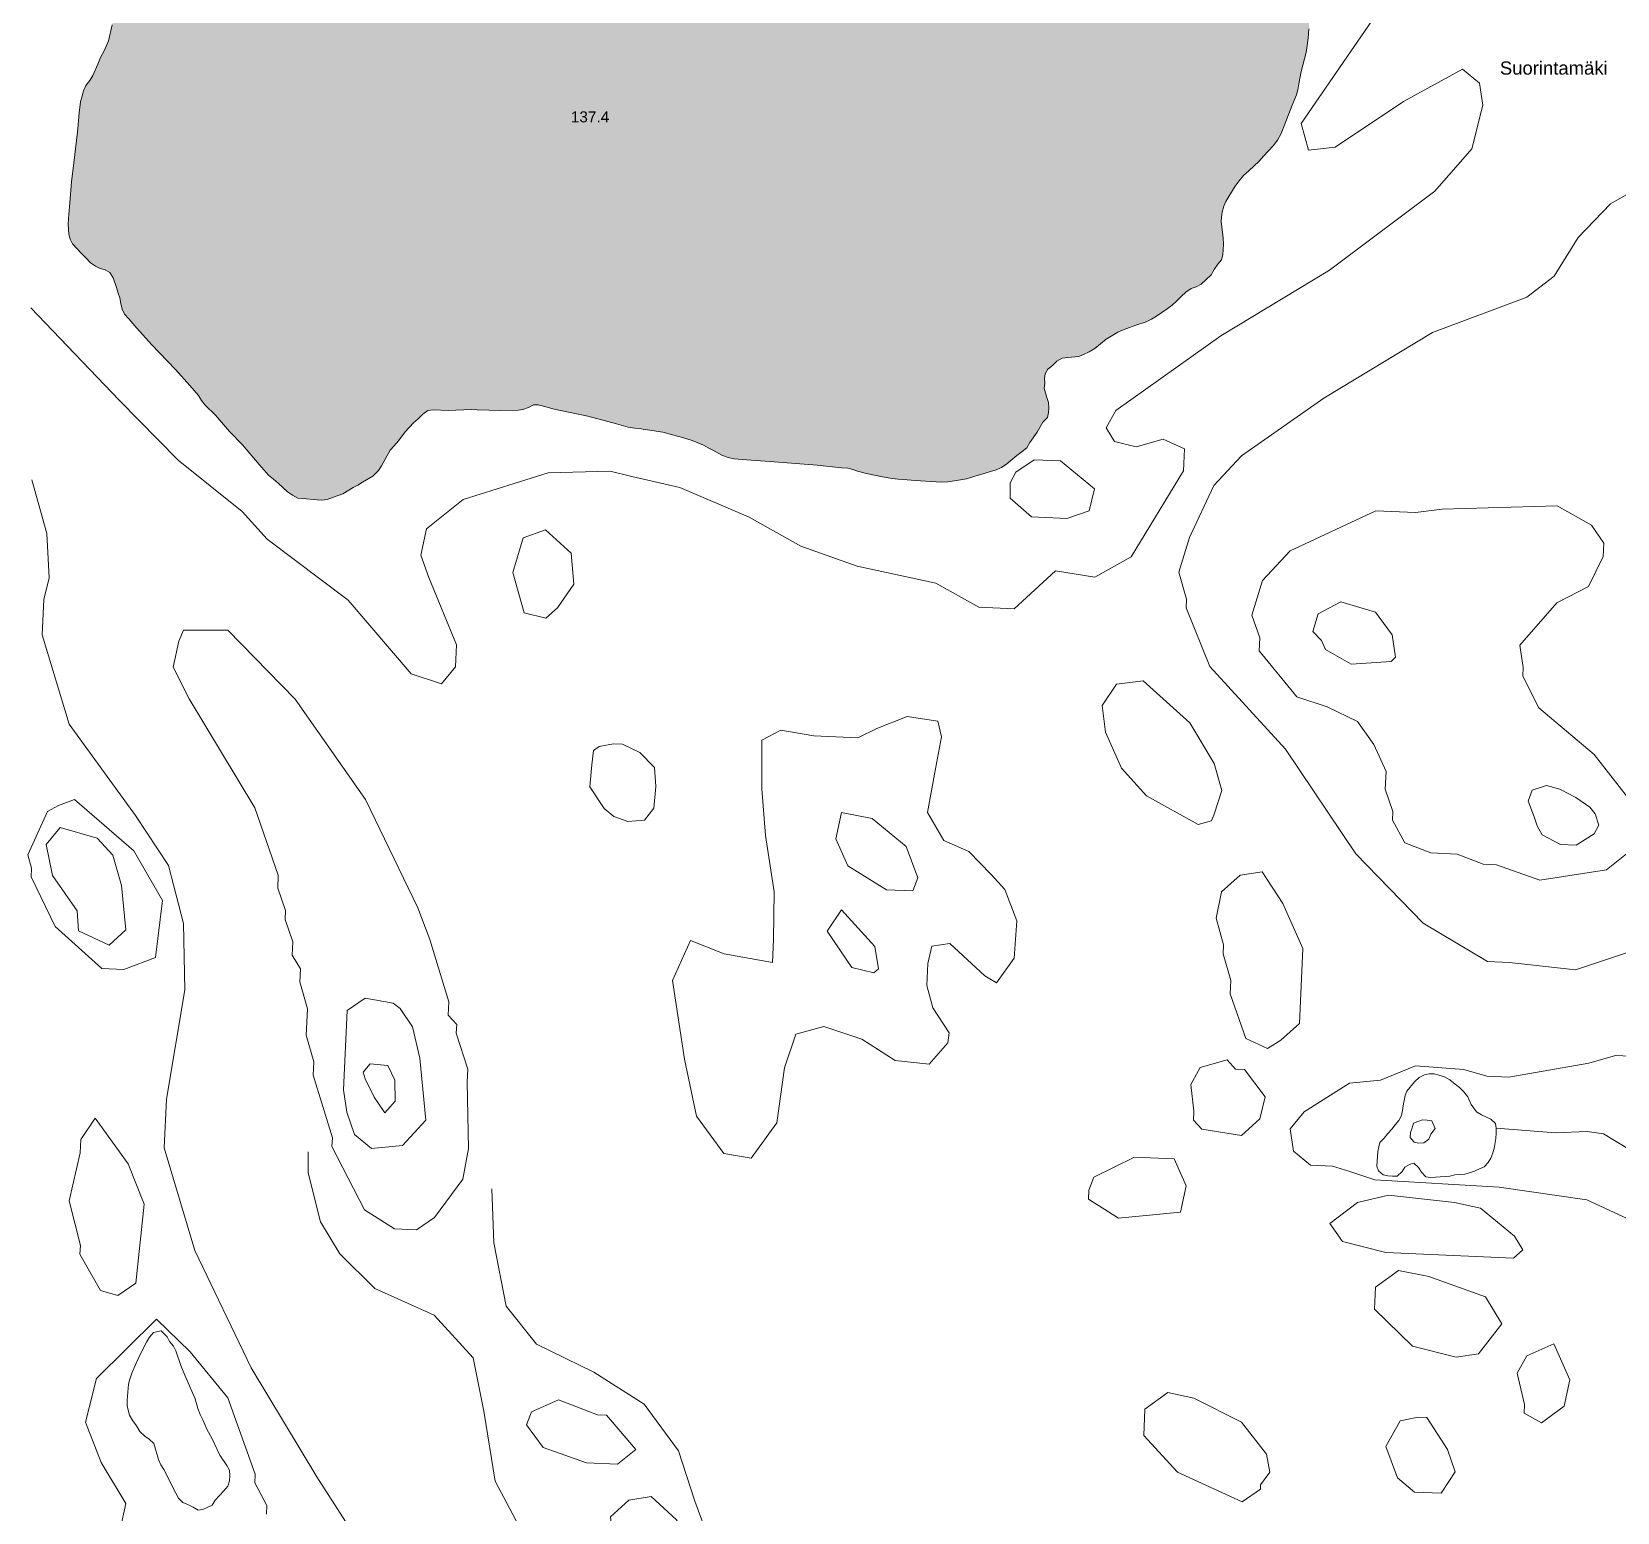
# Model space of a CAD drawing. Header units: millimetres. Extents: x 396621004 to 402046651, y 6785344214 to 6789799943.
# Drawn here: x 400088441 to 400448240, y 6786336521 to 6786672460 of the extents above; entities that cross this region are included whole.
import ezdxf

# ---------------------------------------------------------------- set-up
doc = ezdxf.new("R2010")
doc.units = ezdxf.units.MM
doc.header["$MEASUREMENT"] = 0
doc.layers.add('02 Korkeuskayrat_Kynä_nro__2', color=8, linetype='Continuous', lineweight=15)
doc.layers.add('02 Nimistö_Kynä_nro__41', color=7, linetype='Continuous', lineweight=35)
for name, color, linetype, lineweight, true_color in [('02 Korkeuskayrat_Kynä_nro__62', 7, 'Continuous', 20, 0xaaaaaa), ('02 Maaston rajat_Kynä_nro__82', 7, 'Continuous', 20, 0xaaaaaa), ('02 Vesialueet_Kynä_nro__105', 7, 'Continuous', 15, 0xcae6ff), ('02 Vesistöt_Kynä_nro__105', 7, 'Continuous', 15, 0xcae6ff)]:
    doc.layers.add(name, color=color, linetype=linetype, lineweight=lineweight, true_color=true_color)
doc.styles.add('LUOTU_TYYLI_5', font='')
doc.styles.get('LUOTU_TYYLI_5').set_extended_font_data('Arial')

msp = doc.modelspace()

# ---------------------------------------------------------------- hatches: boundary and pattern name
at = {"layer": '02 Vesistöt_Kynä_nro__105', "linetype": 'Continuous', "lineweight": 0, "true_color": 0x32393f}
msp.add_hatch(color=250, dxfattribs=at).paths.add_polyline_path([(400492324.01, 6786805697.88), (400494615.21, 6786807708.34), (400495701.85, 6786808908.61), (400496308.34, 6786810208.91), (400496771.63, 6786812509.44), (400496855.87, 6786813569.68), (400496956.95, 6786814769.96), (400497133.85, 6786816100.26), (400497437.09, 6786817290.53), (400498085.71, 6786818300.76), (400498456.34, 6786819401.01), (400498540.58, 6786820461.26), (400498633.23, 6786821591.52), (400498666.93, 6786822871.81), (400498035.16, 6786823912.05), (400496232.53, 6786826182.57), (400495246.98, 6786827192.8), (400494244.57, 6786828042.99), (400492231.35, 6786830413.53), (400491405.84, 6786831613.81), (400490858.32, 6786832724.06), (400489965.42, 6786834924.57), (400489005.14, 6786837055.05), (400487556.29, 6786840295.8), (400486739.21, 6786841566.09), (400485551.49, 6786842796.37), (400483546.69, 6786845226.92), (400482729.61, 6786846507.22), (400480842.74, 6786848707.72), (400479789.79, 6786849717.95), (400478711.58, 6786850448.12), (400475535.91, 6786852468.58), (400474424.01, 6786852768.65), (400473362.64, 6786852858.67), (400471020.9, 6786852898.68), (400469951.11, 6786852848.67), (400468788.66, 6786852438.57), (400467643.06, 6786852388.56), (400466590.12, 6786852478.58), (400465528.76, 6786852558.6), (400464433.7, 6786853068.72), (400463751.39, 6786854258.99), (400463347.06, 6786855499.27), (400462959.58, 6786856809.57), (400462572.1, 6786859110.1), (400462454.17, 6786860260.36), (400462462.59, 6786861320.61), (400462563.67, 6786862590.9), (400462378.35, 6786863811.17), (400462479.44, 6786865011.45), (400462875.34, 6786870022.6), (400463069.08, 6786872493.16), (400463018.54, 6786873563.41), (400462824.8, 6786874713.67), (400462572.1, 6786876934.18), (400461653.93, 6786881405.2), (400461342.26, 6786883775.74), (400461375.95, 6786885056.04), (400461468.61, 6786886186.29), (400461569.7, 6786888376.8), (400461653.93, 6786889507.05), (400461544.43, 6786890717.33), (400461283.3, 6786891947.61), (400460617.84, 6786894268.14), (400459952.38, 6786896668.69), (400459472.24, 6786897698.93), (400458705.7, 6786898829.19), (400457703.29, 6786899619.37), (400456684.05, 6786900189.5), (400454502.35, 6786901289.75), (400449835.72, 6786903300.21), (400448530.07, 6786903830.33), (400446331.53, 6786904780.55), (400445236.47, 6786905220.65), (400443964.51, 6786905400.69), (400441572.23, 6786905660.75), (400436518.11, 6786906340.9), (400432432.7, 6786906811.01), (400427799.76, 6786907461.16), (400425634.91, 6786907851.25), (400424371.38, 6786908091.31), (400423251.05, 6786908251.34), (400421414.72, 6786908521.4), (400421001.97, 6786908571.42), (400419873.21, 6786908661.44), (400417329.31, 6786908791.47), (400416192.13, 6786908741.45), (400414979.14, 6786908701.44), (400412460.51, 6786908331.36), (400408450.91, 6786907871.25), (400406210.25, 6786907411.15), (400403910.62, 6786906951.04), (400402394.39, 6786906650.98), (400401012.93, 6786906260.89), (400398182.62, 6786905490.71), (400392741.02, 6786904010.37), (400389607.47, 6786903050.15), (400388209.16, 6786902380), (400386937.21, 6786901629.83), (400385606.29, 6786900889.66), (400384132.17, 6786900289.52), (400382683.32, 6786899909.43), (400380038.33, 6786899629.37), (400378875.89, 6786899299.29), (400378008.26, 6786898299.07), (400376930.05, 6786897178.81), (400375885.53, 6786896548.66), (400374647.27, 6786896218.59), (400373619.6, 6786895738.48), (400372415.04, 6786894908.29), (400371210.47, 6786894008.08), (400369871.13, 6786893267.91), (400368700.26, 6786892857.82), (400367327.22, 6786892477.73), (400364471.65, 6786892277.69), (400361944.59, 6786891767.57), (400360849.53, 6786891357.48), (400359805.01, 6786890807.35), (400357218.99, 6786889517.06), (400353504.21, 6786887466.59), (400352383.88, 6786886706.41), (400350000.02, 6786885336.1), (400348980.77, 6786885066.04), (400347961.53, 6786884715.96), (400345628.21, 6786883975.79), (400341669.15, 6786883235.62), (400336648.72, 6786881715.27), (400334264.86, 6786881195.15), (400333043.45, 6786881005.11), (400331754.65, 6786880895.08), (400329033.85, 6786880615.02), (400327517.61, 6786880314.95), (400326001.38, 6786879934.86), (400324535.68, 6786879414.74), (400321890.7, 6786878274.48), (400315977.38, 6786875413.83), (400313703.02, 6786874453.61), (400312397.37, 6786874133.54), (400310956.95, 6786873823.47), (400308404.62, 6786872963.27), (400307242.17, 6786872623.19), (400306020.76, 6786872443.15), (400304664.57, 6786872403.14), (400302255.44, 6786872453.15), (400297167.63, 6786872723.21), (400293553.93, 6786872863.25), (400291220.62, 6786872913.26), (400290159.25, 6786872993.28), (400288971.53, 6786873303.35), (400286478.17, 6786873993.5), (400282712.85, 6786874933.72), (400280354.26, 6786875553.86), (400279149.7, 6786875643.88), (400277945.13, 6786875673.89), (400275460.19, 6786875653.88), (400273101.6, 6786875413.83), (400271956, 6786875293.8), (400270793.55, 6786875033.74), (400268131.72, 6786874533.63), (400264450.63, 6786873833.47), (400262412.14, 6786873213.33), (400261249.69, 6786872883.25), (400260078.82, 6786872413.14), (400257366.44, 6786871342.9), (400253584.28, 6786869302.43), (400251166.72, 6786868432.23), (400250071.66, 6786868022.14), (400249001.88, 6786867041.91), (400247991.05, 6786865991.67), (400247123.43, 6786864851.41), (400246618.02, 6786863831.18), (400245362.91, 6786861510.65), (400244048.84, 6786859200.12), (400243745.59, 6786858159.88), (400243501.31, 6786856829.58), (400243046.44, 6786855519.28), (400241429.12, 6786850398.11), (400240578.34, 6786847767.5), (400239592.79, 6786845216.92), (400238986.3, 6786843846.61), (400238261.87, 6786842766.36), (400236669.83, 6786840625.87), (400235060.93, 6786838195.31), (400234125.92, 6786837205.09), (400232769.73, 6786836244.87), (400231640.98, 6786835414.68), (400230705.97, 6786834354.44), (400230023.66, 6786832914.11), (400229113.92, 6786830433.54), (400228456.88, 6786829273.27), (400227505.02, 6786828002.98), (400226561.59, 6786826872.72), (400225887.71, 6786825582.43), (400225441.26, 6786824472.18), (400224135.61, 6786822241.66), (400222097.12, 6786818990.92), (400220648.27, 6786816840.43), (400219848.03, 6786815690.17), (400219123.61, 6786814679.93), (400217885.35, 6786812439.42), (400214937.11, 6786807568.31), (400214221.11, 6786806558.08), (400213126.06, 6786804367.58), (400212688.03, 6786803337.34), (400212233.16, 6786802097.06), (400210556.88, 6786799746.52), (400209950.38, 6786798446.22), (400209571.32, 6786797265.95), (400209335.47, 6786796015.66), (400208804.78, 6786794775.38), (400207945.58, 6786793775.15), (400206260.88, 6786791354.6), (400205612.26, 6786790274.35), (400205081.58, 6786789034.07), (400204694.1, 6786787643.75), (400204138.15, 6786785213.19), (400203818.05, 6786783812.87), (400203447.42, 6786782782.64), (400202722.99, 6786781632.37), (400201855.37, 6786780632.15), (400201130.95, 6786779481.88), (400200069.58, 6786778641.69), (400198932.4, 6786777811.5), (400196582.24, 6786775941.07), (400195588.26, 6786774950.85), (400194501.63, 6786773830.59), (400193709.81, 6786772830.36), (400191924.03, 6786770849.91), (400190626.8, 6786769739.65), (400189759.18, 6786768679.41), (400189169.53, 6786767519.15), (400188234.52, 6786766448.9), (400187181.58, 6786765758.74), (400184696.64, 6786763968.33), (400183567.88, 6786763138.14), (400182447.55, 6786762437.98), (400181268.26, 6786761897.86), (400180249.01, 6786761547.78), (400178058.89, 6786760807.61), (400175978.28, 6786759617.34), (400173914.52, 6786758717.13), (400172617.29, 6786758467.07), (400171463.27, 6786758277.03), (400169087.83, 6786757826.93), (400167807.46, 6786757786.92), (400166678.7, 6786757876.94), (400165541.53, 6786757896.94), (400164311.69, 6786757566.87), (400163284.02, 6786757226.79), (400162239.5, 6786756596.65), (400160108.35, 6786755636.43), (400158962.75, 6786754656.2), (400156663.12, 6786753345.9), (400155500.68, 6786753015.83), (400154338.23, 6786752685.75), (400152215.5, 6786751925.58), (400149848.49, 6786751625.51), (400148618.65, 6786751365.45), (400146959.21, 6786750995.37), (400145830.46, 6786751085.39), (400143640.34, 6786751195.41), (400142410.51, 6786750935.35), (400141391.26, 6786750595.27), (400139142.18, 6786749985.13), (400136766.74, 6786749615.05), (400135553.75, 6786749495.02), (400134264.95, 6786749455.01), (400131914.79, 6786749284.97), (400130853.42, 6786749374.99), (400129699.4, 6786749174.95), (400129050.79, 6786748164.72), (400128385.33, 6786746014.23), (400127846.22, 6786743643.68), (400127433.47, 6786741193.12), (400126532.15, 6786736081.95), (400126068.86, 6786734771.65), (400125622.41, 6786733601.39), (400124493.66, 6786730990.79), (400123979.82, 6786729900.54), (400123238.55, 6786728680.26), (400122438.31, 6786727540), (400122261.42, 6786727309.95), (400121579.11, 6786726539.77), (400120290.31, 6786725509.53), (400119161.56, 6786724739.36), (400118293.94, 6786723609.1), (400118142.31, 6786722558.86), (400116861.94, 6786718968.04), (400115876.38, 6786716487.47), (400115556.29, 6786715097.15), (400115446.78, 6786713676.83), (400115042.45, 6786711366.3), (400114494.92, 6786706235.13), (400114115.86, 6786703274.45), (400113736.81, 6786702034.16), (400113130.31, 6786700663.85), (400112650.17, 6786698213.29), (400110999.16, 6786693582.23), (400110401.09, 6786691431.74), (400110232.62, 6786690171.45), (400110064.15, 6786688971.18), (400109381.84, 6786686620.64), (400108985.93, 6786685230.32), (400108640.57, 6786682699.74), (400108539.49, 6786681429.45), (400108379.44, 6786680239.18), (400107823.49, 6786677798.62), (400106677.89, 6786674047.76), (400105886.07, 6786670356.92), (400105448.05, 6786669326.68), (400104774.17, 6786667956.37), (400104024.47, 6786666596.06), (400103409.56, 6786665085.71), (400102280.8, 6786662545.13), (400101623.77, 6786661394.87), (400100747.72, 6786660254.61), (400100158.07, 6786659024.32), (400099854.83, 6786657914.07), (400099534.73, 6786656583.77), (400099189.37, 6786654063.19), (400098844, 6786649682.19), (400097782.64, 6786640820.16), (400097445.7, 6786638439.62), (400097066.64, 6786633638.52), (400096864.47, 6786631097.94), (400096780.24, 6786630037.69), (400096746.54, 6786628767.4), (400096847.62, 6786626486.88), (400097192.99, 6786625396.63), (400097673.13, 6786624356.39), (400099770.59, 6786622135.89), (400100756.14, 6786621135.66), (400101809.09, 6786620055.41), (400102878.87, 6786619265.23), (400103973.93, 6786618745.11), (400105085.84, 6786618445.04), (400106172.47, 6786617794.89), (400106930.59, 6786616594.62), (400107671.86, 6786614404.12), (400108076.19, 6786613163.83), (400108413.13, 6786612073.58), (400108665.84, 6786610773.29), (400108985.93, 6786609472.99), (400109533.46, 6786608362.73), (400110443.2, 6786607292.49), (400112330.08, 6786605162), (400115657.37, 6786601491.16), (400121098.97, 6786595799.86), (400124291.49, 6786592209.04), (400126313.14, 6786589918.51), (400127003.87, 6786588798.26), (400127770.41, 6786587738.02), (400130145.85, 6786585487.5), (400133329.94, 6786581756.65), (400136286.6, 6786578755.96), (400140043.49, 6786574264.93), (400142191.5, 6786571824.37), (400143328.67, 6786570954.18), (400144390.04, 6786570013.96), (400146512.77, 6786568073.52), (400147649.94, 6786567273.33), (400148812.39, 6786566613.18), (400149941.14, 6786566523.16), (400153251.59, 6786566253.1), (400154312.96, 6786566173.08), (400155458.56, 6786566293.11), (400156705.24, 6786566763.22), (400159046.98, 6786567643.42), (400161355.03, 6786569023.73), (400162458.51, 6786569573.86), (400163511.45, 6786570264.02), (400165819.5, 6786571644.33), (400167133.57, 6786572894.62), (400167782.18, 6786573974.87), (400169770.14, 6786577505.67), (400170696.73, 6786578495.9), (400171640.16, 6786579626.16), (400173147.97, 6786581636.62), (400175085.39, 6786583687.09), (400176155.17, 6786584597.3), (400177166, 6786585647.54), (400178294.75, 6786586487.73), (400179516.16, 6786586667.77), (400182910.85, 6786586537.74), (400188259.79, 6786586757.79), (400189523.32, 6786586657.77), (400194838.57, 6786586517.74), (400198814.47, 6786586557.75), (400199901.11, 6786586747.79), (400201139.37, 6786587217.9), (400202327.09, 6786587768.02), (400203396.88, 6786587818.03), (400204576.17, 6786587517.97), (400207002.15, 6786586827.81), (400210632.69, 6786586037.63), (400214617.02, 6786585227.44), (400221153.68, 6786583497.05), (400223790.25, 6786582716.87), (400225264.36, 6786582526.82), (400226738.48, 6786582336.78), (400229130.77, 6786582006.7), (400231649.4, 6786581596.61), (400233873.21, 6786580986.47), (400234985.12, 6786580686.4), (400236097.03, 6786580386.33), (400238320.84, 6786579716.18), (400240856.32, 6786578655.94), (400241951.38, 6786578075.81), (400242970.63, 6786577495.67), (400245219.71, 6786576325.4), (400246457.97, 6786575865.3), (400247780.46, 6786575555.23), (400250678.16, 6786575325.18), (400255900.75, 6786574975.1), (400266699.72, 6786574114.9), (400272191.86, 6786573534.77), (400273598.59, 6786573424.74), (400274786.31, 6786573114.67), (400275813.98, 6786572744.59), (400277903.01, 6786572224.47), (400281466.17, 6786571444.29), (400283706.83, 6786571054.2), (400285046.17, 6786570954.18), (400286107.53, 6786570864.16), (400288996.8, 6786570634.1), (400291254.31, 6786570454.06), (400294926.97, 6786570234.01), (400296358.97, 6786570334.03), (400297866.78, 6786570564.09), (400300528.62, 6786570994.19), (400303224.15, 6786571844.38), (400304605.61, 6786572234.47), (400305987.07, 6786572684.57), (400307301.14, 6786573084.66), (400308472.01, 6786573554.77), (400309752.39, 6786574444.97), (400311959.35, 6786576335.41), (400313163.92, 6786577225.61), (400314225.28, 6786578065.8), (400314958.13, 6786579216.07), (400316634.41, 6786581566.6), (400317881.09, 6786583877.13), (400318959.31, 6786584927.37), (400319195.16, 6786586047.63), (400319279.4, 6786587107.87), (400319161.47, 6786588328.15), (400318757.14, 6786589488.42), (400318218.04, 6786591588.9), (400318302.27, 6786592649.14), (400318251.73, 6786593789.4), (400318403.35, 6786594839.64), (400318984.58, 6786595929.89), (400320113.33, 6786596700.07), (400321039.92, 6786597690.29), (400322303.45, 6786598370.45), (400323592.25, 6786598550.49), (400326026.65, 6786598780.54), (400327130.13, 6786599190.64), (400328385.24, 6786599800.78), (400329648.77, 6786600550.95), (400330945.99, 6786601651.2), (400332234.79, 6786602691.44), (400334921.9, 6786604321.81), (400335949.57, 6786604731.9), (400336977.24, 6786605152), (400339015.73, 6786605842.16), (400341357.48, 6786606652.34), (400342536.77, 6786607262.48), (400343657.1, 6786607952.64), (400346133.62, 6786609603.02), (400347262.37, 6786610433.21), (400348264.77, 6786611423.43), (400349267.17, 6786612403.66), (400350336.96, 6786613383.88), (400351541.53, 6786614214.07), (400352703.97, 6786614544.15), (400353815.88, 6786615164.29), (400354894.09, 6786616144.51), (400356048.12, 6786617334.79), (400356780.96, 6786618485.05), (400357589.62, 6786619695.33), (400358448.82, 6786620695.56), (400358752.07, 6786621805.81), (400358878.42, 6786624276.37), (400358836.3, 6786625626.68), (400358667.83, 6786626997), (400358356.16, 6786629357.54), (400358448.82, 6786630487.8), (400358600.45, 6786631538.04), (400358920.54, 6786632868.34), (400359434.38, 6786633958.59), (400360091.41, 6786635048.84), (400361557.11, 6786637409.38), (400362433.15, 6786638619.66), (400363452.4, 6786639819.93), (400364598, 6786640860.17), (400366973.44, 6786643090.68), (400367992.68, 6786644210.94), (400370165.95, 6786646591.48), (400371117.81, 6786647871.77), (400371951.74, 6786649362.11), (400372827.79, 6786651492.6), (400374445.11, 6786655763.58), (400375413.81, 6786658104.11), (400375725.49, 6786659284.38), (400375969.77, 6786660614.69), (400376475.18, 6786663415.33), (400377603.93, 6786667726.32), (400377822.94, 6786668776.56), (400378075.65, 6786671027.07), (400378244.12, 6786673147.56), (400378345.2, 6786675268.04), (400378244.12, 6786676698.37), (400378100.92, 6786679328.97), (400377974.57, 6786680479.23), (400377713.44, 6786681629.5), (400377115.37, 6786683029.82), (400376424.64, 6786684150.07), (400375725.49, 6786685200.31), (400374588.31, 6786687780.9), (400372347.65, 6786691721.8), (400371665.34, 6786692982.09), (400369972.21, 6786696662.94), (400369424.68, 6786697913.22), (400368835.04, 6786699383.56), (400367672.59, 6786701744.1), (400366762.85, 6786704584.75), (400366493.29, 6786705604.98), (400366181.62, 6786707115.33), (400365937.34, 6786708415.62), (400365810.99, 6786709565.89), (400365827.84, 6786710626.13), (400365920.49, 6786711826.4), (400366114.24, 6786714296.97), (400366358.52, 6786715557.26), (400366872.35, 6786716647.51), (400367832.64, 6786718918.03), (400368144.31, 6786720098.3), (400368169.58, 6786721368.59), (400367731.55, 6786723819.15), (400367824.21, 6786724949.41), (400368068.5, 6786726279.71), (400368506.52, 6786727309.95), (400369298.33, 6786728310.18), (400370224.92, 6786729300.4), (400373350.05, 6786733741.42), (400376079.27, 6786736862.13), (400378168.31, 6786739032.63), (400380552.17, 6786741333.15), (400382986.57, 6786743333.61), (400384191.13, 6786744163.8), (400385547.32, 6786745124.02), (400387964.88, 6786746984.45), (400389034.67, 6786747964.67), (400391393.25, 6786749985.13), (400392260.88, 6786750975.36), (400392985.3, 6786752055.61), (400394779.51, 6786754046.06), (400396986.48, 6786755996.51), (400399505.12, 6786758137), (400404272.83, 6786761877.85), (400406370.29, 6786763268.17), (400408998.44, 6786765048.58), (400410337.78, 6786765798.75), (400411365.45, 6786766208.85), (400412460.51, 6786766618.94), (400414751.71, 6786767789.21), (400415872.04, 6786768479.37), (400417177.68, 6786769649.63), (400418390.67, 6786770619.85), (400422265.5, 6786773790.58), (400426409.88, 6786776801.27), (400429189.64, 6786778771.72), (400430133.08, 6786779911.98), (400430950.16, 6786781262.29), (400431843.05, 6786782682.61), (400432862.3, 6786783812.87), (400434033.17, 6786784282.98), (400436526.54, 6786784443.02), (400437562.63, 6786784923.13), (400438682.96, 6786785613.29), (400439921.22, 6786786013.38), (400440982.58, 6786786003.37), (400443593.88, 6786785793.33), (400448555.34, 6786785613.29), (400449692.52, 6786785663.3), (400453365.18, 6786785443.25), (400454620.28, 6786785133.18), (400455976.47, 6786784383), (400458377.18, 6786783262.75), (400459421.7, 6786783042.7), (400460971.63, 6786782842.65), (400462454.17, 6786782732.63), (400467120.8, 6786781642.38), (400469369.89, 6786781322.3), (400471896.95, 6786780982.23), (400473101.51, 6786780962.22), (400474255.53, 6786781152.26), (400475350.59, 6786781562.36), (400475948.66, 6786782792.64), (400476378.26, 6786783822.88), (400477591.25, 6786784783.1), (400478644.19, 6786785483.26), (400479713.98, 6786786393.46), (400480505.79, 6786787463.71), (400480665.84, 6786788593.97), (400480699.54, 6786790104.31), (400480657.42, 6786791994.74), (400480606.88, 6786793215.02), (400480691.11, 6786794265.26), (400481129.14, 6786795295.5), (400482274.74, 6786796275.72), (400483411.91, 6786797245.95), (400485492.53, 6786799216.4), (400490108.62, 6786803667.42)])

# ---------------------------------------------------------------- linework, layer by layer
at = {"layer": '02 Korkeuskayrat_Kynä_nro__2', "color": 8, "linetype": 'Continuous', "lineweight": 15, "flags": 128}
for points in [[(400088230.35, 6786609833.07), (400108295.2, 6786588888.28), (400121680.2, 6786575255.16), (400136160.25, 6786563582.49), (400141879.82, 6786557311.05), (400160268.39, 6786543457.89), (400174521.01, 6786526784.07), (400181419.88, 6786524463.54), (400184603.98, 6786528324.42), (400184831.41, 6786533315.56), (400178530.61, 6786548619.07), (400176753.25, 6786553710.23), (400178033.62, 6786559661.59), (400186347.65, 6786566283.11), (400205645.96, 6786572404.51), (400219679.56, 6786572764.59), (400224632.6, 6786571534.31), (400235524.23, 6786569033.74), (400251234.11, 6786562302.2), (400262951.24, 6786555760.7), (400275755.01, 6786551169.65), (400293596.05, 6786547338.77), (400303358.93, 6786541887.53), (400311352.86, 6786541517.44), (400320753.52, 6786550099.4), (400329699.31, 6786548689.08), (400337920.68, 6786553320.14), (400349831.55, 6786572794.6), (400350058.98, 6786577785.74), (400345156.49, 6786580016.25), (400339066.28, 6786578295.86), (400334121.66, 6786579516.13), (400332260.06, 6786582606.84), (400334441.76, 6786586517.74), (400358246.66, 6786603441.61), (400382952.88, 6786618325.01), (400406799.89, 6786636249.11), (400415257.12, 6786645871.32), (400417708.37, 6786655773.58), (400416941.83, 6786660814.73), (400413083.85, 6786663995.46), (400399732.55, 6786656593.77), (400384241.68, 6786646301.41), (400378202, 6786645571.25), (400376475.18, 6786651662.64), (400392564.13, 6786674947.97)], [(400458031.81, 6786639909.95), (400446719.01, 6786633418.47), (400439356.84, 6786625746.71), (400433948.94, 6786616984.71), (400427723.95, 6786612263.63), (400406336.6, 6786604231.79), (400381621.96, 6786589348.38), (400362997.53, 6786576195.37), (400356679.88, 6786569473.84), (400351137.2, 6786557711.15), (400348770.18, 6786549819.34), (400350497.01, 6786543727.95), (400350404.35, 6786541727.49), (400355803.83, 6786528464.46), (400372962.57, 6786509660.15), (400388883.04, 6786485904.72), (400404180.18, 6786470181.12), (400418803.43, 6786461499.14), (400423798.58, 6786461269.08), (400438733.5, 6786459588.7), (400451950.02, 6786463989.7)], [(400169020.44, 6786319796.72), (400153133.66, 6786344552.38), (400138257.71, 6786369268.03), (400125462.36, 6786395884.12), (400118521.37, 6786419229.46), (400119026.78, 6786430221.98), (400123171.16, 6786455057.66), (400122859.49, 6786470091.1), (400119464.81, 6786483254.11), (400111976.29, 6786494616.71), (400096906.59, 6786515331.45), (400090833.22, 6786535626.09), (400091195.44, 6786543617.92), (400092425.27, 6786548569.05), (400091886.16, 6786558611.35), (400088440.94, 6786570784.14)], [(400454325.46, 6786493906.55), (400442978.96, 6786508449.88), (400430453.17, 6786519032.3), (400426780.51, 6786526213.94), (400426873.17, 6786528204.4), (400426098.2, 6786533245.55), (400434555.43, 6786542867.75), (400441723.86, 6786546548.59), (400445042.73, 6786553400.16), (400445185.93, 6786556400.85), (400442372.47, 6786560531.79), (400434563.85, 6786564892.79), (400408493.02, 6786564092.61), (400402453.35, 6786563372.44), (400393465.44, 6786563782.54), (400374023.93, 6786554660.45), (400367706.28, 6786547948.91), (400365339.27, 6786540047.11), (400367108.21, 6786534955.94), (400366973.44, 6786531955.25), (400375506.47, 6786521552.87), (400382405.35, 6786519242.35), (400389262.1, 6786515921.59), (400393027.42, 6786510740.4), (400395756.64, 6786504609), (400395571.33, 6786500618.08), (400397340.27, 6786495526.92), (400397247.61, 6786493526.46), (400400010.53, 6786488395.29), (400405915.42, 6786486124.77), (400411912.98, 6786485844.7), (400417809.45, 6786483574.19), (400420808.23, 6786483434.15), (400430663.76, 6786479983.36), (400445784, 6786482293.89), (400454098.02, 6786488915.41)], [(400467836.8, 6786439234.04), (400447856.19, 6786440144.25), (400441765.97, 6786438423.86), (400423604.84, 6786435253.13), (400418609.68, 6786435483.18), (400413429.21, 6786437023.54), (400402461.77, 6786437793.71), (400394543.66, 6786434582.98), (400387501.58, 6786433902.82), (400377191.18, 6786427371.33), (400374007.09, 6786423520.45), (400374773.63, 6786418479.29), (400378640.03, 6786415288.56), (400383635.18, 6786415068.51), (400387577.39, 6786413878.24), (400393229.58, 6786411917.79), (400421456.84, 6786410327.43), (400441344.8, 6786407406.76), (400467811.53, 6786395183.96)], [(400151154.13, 6786418289.25), (400151187.83, 6786413538.16), (400153942.32, 6786402405.62), (400158373.1, 6786395193.97), (400166274.37, 6786387332.17), (400179768.87, 6786381230.77), (400188588.31, 6786371568.56), (400191047.98, 6786359455.79), (400193591.89, 6786343572.16), (400200979.32, 6786329728.99), (400211180.22, 6786317266.14), (400217683.19, 6786311714.87), (400223133.21, 6786304963.32), (400226182.53, 6786300322.26)], [(400192825.34, 6786409917.33), (400193271.79, 6786397634.52), (400196127.37, 6786383251.23), (400203000.97, 6786374679.27), (400215973.21, 6786368347.82), (400227412.36, 6786361076.16), (400235195.71, 6786350473.73), (400238935.76, 6786339041.12), (400242726.35, 6786328858.79), (400249465.17, 6786317296.14), (400253424.23, 6786310614.62)], [(400141736.62, 6786336070.44), (400141829.28, 6786338070.9), (400139057.94, 6786343202.07), (400139150.6, 6786345202.53), (400132942.46, 6786362506.49), (400124409.42, 6786372908.87), (400116760.85, 6786380360.57), (400103106.31, 6786366877.49), (400100646.64, 6786356975.22), (400104235.06, 6786347803.12), (400109811.44, 6786338541), (400108539.49, 6786332589.64)]]:
    msp.add_lwpolyline(points, dxfattribs=at)
for points in [[(400310493.66, 6786570103.98), (400311774.03, 6786572534.54), (400315909.99, 6786575355.18), (400321899.12, 6786575075.12), (400329615.07, 6786568713.66), (400328385.24, 6786563762.53), (400323305.85, 6786561992.13), (400315311.92, 6786562362.21), (400310502.08, 6786566593.18)], [(400207743.42, 6786541777.5), (400211491.89, 6786547108.72), (400210818.01, 6786554150.33), (400205047.89, 6786559421.54), (400199968.5, 6786557651.13), (400197601.49, 6786549749.32), (400200187.51, 6786540617.24), (400205132.12, 6786539386.95)], [(400397946.76, 6786530534.93), (400397171.8, 6786535576.08), (400393406.48, 6786540757.27), (400385505.21, 6786543117.81), (400380375.27, 6786540357.18), (400379187.56, 6786536406.27), (400381099.7, 6786534315.79), (400382009.44, 6786532275.33), (400387863.79, 6786528994.58), (400396902.24, 6786529584.71)], [(400122918.46, 6786536656.33), (400132925.61, 6786536696.34), (400148222.74, 6786520982.74), (400164202.18, 6786498217.54), (400176087.79, 6786473651.92), (400178758.05, 6786466520.28), (400183113.01, 6786452307.03), (400182978.24, 6786449306.35), (400184881.95, 6786447215.87), (400184789.29, 6786445215.41), (400187417.44, 6786437083.55), (400187282.66, 6786434092.87), (400187594.33, 6786419059.43), (400186271.84, 6786412107.84), (400179869.95, 6786403395.84), (400175734, 6786400585.2), (400170738.84, 6786400815.25), (400163932.63, 6786405126.24), (400156578.89, 6786419479.52), (400156671.55, 6786421479.98), (400152316.58, 6786435693.23), (400152451.36, 6786438693.92), (400150732.96, 6786444775.31), (400151010.93, 6786450776.68), (400149284.11, 6786456858.07), (400149418.89, 6786459858.76), (400147557.29, 6786462949.47), (400147700.49, 6786465940.15), (400145931.54, 6786471031.32), (400146024.2, 6786473031.77), (400144255.26, 6786478112.94), (400144390.04, 6786481113.62), (400139083.21, 6786496377.11), (400124198.83, 6786521082.77), (400120526.17, 6786528264.41), (400121798.13, 6786534205.77)], [(400356764.12, 6786494886.77), (400358516.21, 6786500308.01), (400356789.39, 6786506399.41), (400351213.01, 6786515661.53), (400340633.05, 6786525163.7), (400334593.38, 6786524433.53), (400331367.17, 6786519582.42), (400332091.59, 6786513541.04), (400335722.13, 6786505359.17), (400341441.71, 6786499097.74), (400353150.42, 6786492546.24), (400356191.32, 6786493406.43)], [(400265899.48, 6786512690.85), (400258453.08, 6786514001.15), (400254098.11, 6786511680.62), (400254148.65, 6786500668.1), (400254965.74, 6786490115.68), (400256936.84, 6786477262.74), (400256743.1, 6786466510.28), (400256524.09, 6786461259.08), (400245598.77, 6786463219.53), (400237967.05, 6786466290.23), (400233839.52, 6786457198.15), (400236602.44, 6786439314.06), (400239323.24, 6786426431.11), (400245480.84, 6786417909.16), (400251697.41, 6786416898.93), (400257534.91, 6786424910.76), (400259295.43, 6786437363.61), (400261864.61, 6786445015.36), (400268190.68, 6786446745.76), (400276833.22, 6786443885.11), (400284389.13, 6786439064), (400292113.51, 6786438233.81), (400296316.85, 6786443074.92), (400296662.22, 6786445305.43), (400292888.48, 6786450976.73), (400291591.25, 6786456037.89), (400291801.84, 6786461029.03), (400292711.58, 6786464999.94), (400296746.45, 6786465580.07), (400304698.27, 6786458238.39), (400307385.37, 6786456628.02), (400311369.7, 6786462219.3), (400311967.77, 6786470701.24), (400309255.4, 6786477832.87), (400306147.11, 6786481213.65), (400301101.42, 6786486434.84), (400295449.23, 6786488925.41), (400291717.6, 6786495336.88), (400293326.5, 6786504028.86), (400294918.55, 6786512480.8), (400294067.77, 6786516021.61), (400287101.51, 6786517061.85), (400280236.33, 6786514341.22), (400275898.21, 6786512270.75)], [(400226409.96, 6786508899.98), (400222484.6, 6786510820.42), (400220488.22, 6786510900.44), (400217211.47, 6786510290.3), (400215922.67, 6786509350.08), (400215535.19, 6786506109.34), (400215071.89, 6786501128.2), (400218365.49, 6786496227.08), (400220538.76, 6786494386.66), (400223748.13, 6786493246.4), (400227513.45, 6786493586.48), (400229619.33, 6786496257.09), (400230082.62, 6786501238.23), (400229762.53, 6786505509.2)], [(400430065.69, 6786492296.18), (400429400.23, 6786494326.65), (400428052.46, 6786497887.46), (400428903.24, 6786500348.02), (400432205.26, 6786501458.28), (400435170.35, 6786500588.08), (400438843.01, 6786498677.64), (400442001.83, 6786496547.15), (400443189.55, 6786494996.8), (400444082.44, 6786492456.22), (400442995.81, 6786490495.77), (400438885.13, 6786487915.18), (400435389.36, 6786488065.21), (400431228.14, 6786490245.71)], [(400094556.42, 6786496917.24), (400098128, 6786498257.54), (400111605.65, 6786486624.88), (400118091.77, 6786475312.3), (400116499.72, 6786462369.33), (400109373.42, 6786459688.72), (400104378.26, 6786459918.77), (400093798.31, 6786469420.95), (400088306.16, 6786480683.52), (400088398.82, 6786482683.98), (400087539.62, 6786485724.68), (400091995.67, 6786495526.92)], [(400272183.44, 6786495266.86), (400279132.85, 6786493946.56), (400286848.8, 6786487585.1), (400289527.49, 6786480453.47), (400288390.31, 6786477502.8), (400282392.76, 6786477782.86), (400273632.28, 6786483184.1), (400270911.48, 6786489315.5)], [(400371926.47, 6786443635.05), (400376104.54, 6786447445.92), (400376887.93, 6786464429.81), (400372347.65, 6786474652.14), (400367681.01, 6786481873.8), (400362635.32, 6786481103.62), (400358457.25, 6786477292.75), (400357185.29, 6786471341.39), (400358903.69, 6786465249.99), (400358811.03, 6786463259.54), (400360537.86, 6786457168.14), (400360403.08, 6786454177.46), (400363932.54, 6786444005.13), (400368843.46, 6786441774.62)], [(400280573.27, 6786459838.76), (400279798.31, 6786464879.91), (400272175.01, 6786473241.82), (400268948.8, 6786468380.71), (400274575.72, 6786460118.82), (400279520.33, 6786458888.54)], [(400170460.87, 6786452056.97), (400164134.8, 6786453177.23), (400159998.84, 6786450356.59), (400159173.34, 6786432382.47), (400159939.88, 6786427341.32), (400161708.82, 6786422250.16), (400165566.8, 6786419069.43), (400172608.87, 6786419749.58), (400177882, 6786425510.9), (400176525.81, 6786439594.12), (400174849.53, 6786446675.74), (400172036.07, 6786450806.69)], [(400164101.1, 6786434833.03), (400163663.08, 6786436353.38), (400165238.28, 6786438293.83), (400169231.03, 6786437873.73), (400170848.35, 6786434552.97), (400170898.89, 6786429791.88), (400168540.3, 6786427131.27), (400166181.71, 6786430742.1)], [(400353622.14, 6786437463.64), (400359712.35, 6786439184.03), (400361616.07, 6786437093.55), (400363612.45, 6786437003.53), (400368338.05, 6786430782.11), (400367108.21, 6786425830.97), (400362930.14, 6786422020.1), (400353984.35, 6786423430.43), (400352072.21, 6786425520.9), (400352164.87, 6786427521.36), (400351440.44, 6786433562.74)], [(400099450.5, 6786418099.21), (400099585.27, 6786421099.89), (400102811.49, 6786425961), (400110350.55, 6786415598.63), (400113930.55, 6786406426.54), (400112102.64, 6786388492.43), (400107975.11, 6786385671.79), (400104024.47, 6786386852.06), (400099391.53, 6786395073.94), (400099484.19, 6786397074.4), (400096948.71, 6786407206.71)], [(400329455.03, 6786412547.94), (400328317.85, 6786409597.26), (400328225.19, 6786407596.8), (400335039.83, 6786403275.81), (400349115.55, 6786404636.13), (400350387.5, 6786410587.49), (400347666.7, 6786416718.89), (400338678.79, 6786417128.98)], [(400426805.78, 6786396064.16), (400424716.75, 6786394153.73), (400395748.22, 6786395484.03), (400385850.57, 6786397944.6), (400383037.11, 6786402075.54), (400389262.1, 6786406796.62), (400396346.29, 6786408477), (400411281.21, 6786406786.62), (400417228.23, 6786405516.33), (400424952.6, 6786399154.87)], [(400419376.23, 6786375879.55), (400422029.64, 6786379260.32), (400418314.86, 6786385441.73), (400405511.09, 6786390032.79), (400398561.68, 6786391353.09), (400393381.21, 6786387582.22), (400393153.77, 6786382591.08), (400401779.47, 6786374189.16), (400411677.12, 6786371728.6), (400416714.39, 6786372498.77)], [(400431017.55, 6786356825.19), (400436189.6, 6786360596.05), (400437469.97, 6786366537.41), (400433839.43, 6786374719.28), (400427707.1, 6786371998.66), (400425525.4, 6786368087.76), (400427201.69, 6786361006.14), (400427109.03, 6786359005.69)], [(400225500.22, 6786350743.8), (400218854.06, 6786358555.58), (400216857.68, 6786358645.6), (400208004.55, 6786362056.38), (400201872.22, 6786359335.76), (400200735.04, 6786356385.09), (400204500.36, 6786351203.9), (400214355.89, 6786347753.11), (400221347.42, 6786347433.04)], [(400367293.53, 6786342731.96), (400369433.11, 6786345632.63), (400368616.02, 6786349683.55), (400362938.56, 6786356945.22), (400352181.71, 6786362446.47), (400346234.7, 6786363716.76), (400341054.23, 6786359955.9), (400340776.25, 6786353964.53), (400348407.97, 6786345602.62), (400363115.46, 6786338921.09), (400367251.41, 6786341731.73)], [(400405039.38, 6786358015.46), (400409714.44, 6786350793.81), (400411483.38, 6786345712.65), (400408257.16, 6786340851.53), (400402259.61, 6786341121.6), (400398401.63, 6786344302.32), (400395722.95, 6786351433.95), (400398999.7, 6786357295.3), (400403043, 6786358105.48)], [(400240081.36, 6786308524.14), (400242852.7, 6786314405.48), (400243130.67, 6786320396.85), (400234782.95, 6786334800.15), (400229021.26, 6786340071.36), (400223975.56, 6786339301.18), (400219797.49, 6786335490.31), (400220429.26, 6786327448.47), (400227867.24, 6786315095.64), (400236585.59, 6786308684.17)]]:
    msp.add_lwpolyline(points, close=True, dxfattribs=at)
at = {"layer": '02 Maaston rajat_Kynä_nro__82', "color": 253, "linetype": 'Continuous', "lineweight": 20, "true_color": 0xaaaaaa, "flags": 128}
msp.add_lwpolyline([(400106677.89, 6786674047.76), (400105886.07, 6786670356.92), (400105448.05, 6786669326.68), (400104774.17, 6786667956.37), (400104024.47, 6786666596.06), (400103409.56, 6786665085.71), (400102280.8, 6786662545.13), (400101623.77, 6786661394.87), (400100747.72, 6786660254.61), (400100158.07, 6786659024.32), (400099854.83, 6786657914.07), (400099534.73, 6786656583.77), (400099189.37, 6786654063.19), (400098844, 6786649682.19), (400097782.64, 6786640820.16), (400097445.7, 6786638439.62), (400097066.64, 6786633638.52), (400096864.47, 6786631097.94), (400096780.24, 6786630037.69), (400096746.54, 6786628767.4), (400096847.62, 6786626486.88), (400097192.99, 6786625396.63), (400097673.13, 6786624356.39), (400099770.59, 6786622135.89), (400100756.14, 6786621135.66), (400101809.09, 6786620055.41), (400102878.87, 6786619265.23), (400103973.93, 6786618745.11), (400105085.84, 6786618445.04), (400106172.47, 6786617794.89), (400106930.59, 6786616594.62), (400107671.86, 6786614404.12), (400108076.19, 6786613163.83), (400108413.13, 6786612073.58), (400108665.84, 6786610773.29), (400108985.93, 6786609472.99), (400109533.46, 6786608362.73), (400110443.2, 6786607292.49), (400112330.08, 6786605162), (400115657.37, 6786601491.16), (400121098.97, 6786595799.86), (400124291.49, 6786592209.04), (400126313.14, 6786589918.51), (400127003.87, 6786588798.26), (400127770.41, 6786587738.02), (400130145.85, 6786585487.5), (400133329.94, 6786581756.65), (400136286.6, 6786578755.96), (400140043.49, 6786574264.93), (400142191.5, 6786571824.37), (400143328.67, 6786570954.18), (400144390.04, 6786570013.96), (400146512.77, 6786568073.52), (400147649.94, 6786567273.33), (400148812.39, 6786566613.18), (400149941.14, 6786566523.16), (400153251.59, 6786566253.1), (400154312.96, 6786566173.08), (400155458.56, 6786566293.11), (400156705.24, 6786566763.22), (400159046.98, 6786567643.42), (400161355.03, 6786569023.73), (400162458.51, 6786569573.86), (400163511.45, 6786570264.02), (400165819.5, 6786571644.33), (400167133.57, 6786572894.62), (400167782.18, 6786573974.87), (400169770.14, 6786577505.67), (400170696.73, 6786578495.9), (400171640.16, 6786579626.16), (400173147.97, 6786581636.62), (400175085.39, 6786583687.09), (400176155.17, 6786584597.3), (400177166, 6786585647.54), (400178294.75, 6786586487.73), (400179516.16, 6786586667.77), (400182910.85, 6786586537.74), (400188259.79, 6786586757.79), (400189523.32, 6786586657.77), (400194838.57, 6786586517.74), (400198814.47, 6786586557.75), (400199901.11, 6786586747.79), (400201139.37, 6786587217.9), (400202327.09, 6786587768.02), (400203396.88, 6786587818.03), (400204576.17, 6786587517.97), (400207002.15, 6786586827.81), (400210632.69, 6786586037.63), (400214617.02, 6786585227.44), (400221153.68, 6786583497.05), (400223790.25, 6786582716.87), (400225264.36, 6786582526.82), (400226738.48, 6786582336.78), (400229130.77, 6786582006.7), (400231649.4, 6786581596.61), (400233873.21, 6786580986.47), (400234985.12, 6786580686.4), (400236097.03, 6786580386.33), (400238320.84, 6786579716.18), (400240856.32, 6786578655.94), (400241951.38, 6786578075.81), (400242970.63, 6786577495.67), (400245219.71, 6786576325.4), (400246457.97, 6786575865.3), (400247780.46, 6786575555.23), (400250678.16, 6786575325.18), (400255900.75, 6786574975.1), (400266699.72, 6786574114.9), (400272191.86, 6786573534.77), (400273598.59, 6786573424.74), (400274786.31, 6786573114.67), (400275813.98, 6786572744.59), (400277903.01, 6786572224.47), (400281466.17, 6786571444.29), (400283706.83, 6786571054.2), (400285046.17, 6786570954.18), (400286107.53, 6786570864.16), (400288996.8, 6786570634.1), (400291254.31, 6786570454.06), (400294926.97, 6786570234.01), (400296358.97, 6786570334.03), (400297866.78, 6786570564.09), (400300528.62, 6786570994.19), (400303224.15, 6786571844.38), (400304605.61, 6786572234.47), (400305987.07, 6786572684.57), (400307301.14, 6786573084.66), (400308472.01, 6786573554.77), (400309752.39, 6786574444.97), (400311959.35, 6786576335.41), (400313163.92, 6786577225.61), (400314225.28, 6786578065.8), (400314958.13, 6786579216.07), (400316634.41, 6786581566.6), (400317881.09, 6786583877.13), (400318959.31, 6786584927.37), (400319195.16, 6786586047.63), (400319279.4, 6786587107.87), (400319161.47, 6786588328.15), (400318757.14, 6786589488.42), (400318218.04, 6786591588.9), (400318302.27, 6786592649.14), (400318251.73, 6786593789.4), (400318403.35, 6786594839.64), (400318984.58, 6786595929.89), (400320113.33, 6786596700.07), (400321039.92, 6786597690.29), (400322303.45, 6786598370.45), (400323592.25, 6786598550.49), (400326026.65, 6786598780.54), (400327130.13, 6786599190.64), (400328385.24, 6786599800.78), (400329648.77, 6786600550.95), (400330945.99, 6786601651.2), (400332234.79, 6786602691.44), (400334921.9, 6786604321.81), (400335949.57, 6786604731.9), (400336977.24, 6786605152), (400339015.73, 6786605842.16), (400341357.48, 6786606652.34), (400342536.77, 6786607262.48), (400343657.1, 6786607952.64), (400346133.62, 6786609603.02), (400347262.37, 6786610433.21), (400348264.77, 6786611423.43), (400349267.17, 6786612403.66), (400350336.96, 6786613383.88), (400351541.53, 6786614214.07), (400352703.97, 6786614544.15), (400353815.88, 6786615164.29), (400354894.09, 6786616144.51), (400356048.12, 6786617334.79), (400356780.96, 6786618485.05), (400357589.62, 6786619695.33), (400358448.82, 6786620695.56), (400358752.07, 6786621805.81), (400358878.42, 6786624276.37), (400358836.3, 6786625626.68), (400358667.83, 6786626997), (400358356.16, 6786629357.54), (400358448.82, 6786630487.8), (400358600.45, 6786631538.04), (400358920.54, 6786632868.34), (400359434.38, 6786633958.59), (400360091.41, 6786635048.84), (400361557.11, 6786637409.38), (400362433.15, 6786638619.66), (400363452.4, 6786639819.93), (400364598, 6786640860.17), (400366973.44, 6786643090.68), (400367992.68, 6786644210.94), (400370165.95, 6786646591.48), (400371117.81, 6786647871.77), (400371951.74, 6786649362.11), (400372827.79, 6786651492.6), (400374445.11, 6786655763.58), (400375413.81, 6786658104.11), (400375725.49, 6786659284.38), (400375969.77, 6786660614.69), (400376475.18, 6786663415.33), (400377603.93, 6786667726.32), (400377822.94, 6786668776.56), (400378075.65, 6786671027.07), (400378159.89, 6786672087.31), (400378244.12, 6786673147.56)], dxfattribs=at)
for points in [[(400106012.43, 6786465209.98), (400109811.44, 6786468650.77), (400108800.62, 6786478723.08), (400106880.05, 6786485584.65), (400103308.47, 6786489505.54), (400094918.64, 6786491926.1), (400091726.12, 6786488065.21), (400093132.85, 6786480983.59), (400098751.34, 6786472951.76), (400099037.74, 6786468430.72)], [(400420774.53, 6786423670.48), (400420580.79, 6786424750.73), (400419519.43, 6786425690.94), (400417396.7, 6786426711.18), (400416310.06, 6786427371.33), (400415097.07, 6786429061.71), (400414313.68, 6786430792.11), (400413412.37, 6786431932.37), (400412426.81, 6786432932.6), (400411415.99, 6786433652.76), (400410219.85, 6786434673), (400408998.44, 6786435333.15), (400407751.75, 6786435723.24), (400406707.23, 6786436013.3), (400405570.06, 6786436033.31), (400404483.42, 6786435763.25), (400403304.13, 6786435153.11), (400402225.92, 6786434172.88), (400400507.52, 6786432102.41), (400400069.49, 6786431072.17), (400399909.44, 6786429951.92), (400399673.59, 6786428761.65), (400399513.54, 6786427711.41), (400399277.68, 6786426521.13), (400398696.46, 6786425430.88), (400397828.83, 6786424440.66), (400397045.44, 6786423440.43), (400396186.24, 6786422440.2), (400395318.62, 6786421439.97), (400394324.64, 6786420459.75), (400394097.21, 6786419409.51), (400393937.16, 6786418359.27), (400393768.69, 6786416168.76), (400393676.03, 6786415038.51), (400394021.4, 6786414018.27), (400395082.76, 6786413088.06), (400396203.09, 6786412858.01), (400397256.03, 6786412767.99), (400398325.82, 6786412757.98), (400399395.61, 6786413808.22), (400400052.64, 6786414818.46), (400401088.74, 6786415448.6), (400402107.99, 6786415718.66), (400403101.96, 6786414788.45), (400403792.69, 6786413668.19), (400404778.25, 6786412667.96), (400405831.19, 6786412507.93), (400409183.75, 6786412737.98), (400410253.54, 6786412797.99), (400411407.57, 6786413058.05), (400413622.95, 6786413238.09), (400414709.59, 6786413508.16), (400415813.07, 6786413918.25), (400416992.37, 6786414468.38), (400418011.61, 6786414878.47), (400418946.63, 6786415868.7), (400419527.85, 6786416888.93), (400419974.3, 6786418059.2), (400420269.12, 6786419099.43), (400420665.03, 6786421339.95), (400420757.69, 6786422540.22)], [(400406884.13, 6786423570.46), (400405898.58, 6786422300.17), (400405452.13, 6786421199.92), (400404323.38, 6786420369.73), (400403177.77, 6786420249.7), (400402133.26, 6786420469.75), (400401223.52, 6786421539.99), (400401316.17, 6786422670.25), (400401686.81, 6786423770.5), (400401981.63, 6786424820.74), (400403000.88, 6786425160.82), (400404028.55, 6786425580.92), (400405089.92, 6786425490.9), (400406142.86, 6786425340.86)], [(400117813.8, 6786377699.96), (400116044.85, 6786377309.87), (400115177.23, 6786376249.63), (400114520.19, 6786375089.37), (400113189.28, 6786372638.81), (400112161.61, 6786370378.29), (400111192.9, 6786368117.77), (400110729.61, 6786366727.45), (400110426.36, 6786365617.2), (400110064.15, 6786361956.36), (400110106.26, 6786360746.08), (400110308.43, 6786359665.84), (400110645.37, 6786358575.59), (400111395.06, 6786357305.3), (400112228.99, 6786356105.02), (400112978.69, 6786354834.73), (400114099.02, 6786353754.49), (400115109.84, 6786353104.34), (400116171.21, 6786352104.11), (400116567.11, 6786350863.82), (400117224.15, 6786348463.27), (400117771.68, 6786347283), (400118395.02, 6786346242.77), (400119506.92, 6786344162.29), (400119987.07, 6786343062.04), (400121166.36, 6786340841.53), (400121781.28, 6786339721.27), (400122766.83, 6786338721.05), (400124005.09, 6786338200.93), (400125100.15, 6786337680.81), (400126186.79, 6786337030.66), (400127256.57, 6786337160.69), (400128284.24, 6786337570.78), (400129396.15, 6786338120.91), (400130053.19, 6786339281.17), (400132066.41, 6786341391.66), (400132934.03, 6786342451.9), (400133313.09, 6786343632.17), (400133405.75, 6786344832.44), (400133296.25, 6786346052.72), (400132740.29, 6786347152.98), (400131148.25, 6786349483.51), (400129387.73, 6786353174.35), (400128149.47, 6786355404.86), (400127248.15, 6786357465.33), (400126633.23, 6786358715.62), (400126169.94, 6786360035.92), (400125496.06, 6786362286.44), (400123154.31, 6786367657.67), (400122269.84, 6786369858.17), (400121107.4, 6786373148.92), (400120627.25, 6786374179.16), (400119717.51, 6786375249.4), (400119161.56, 6786376359.66)]]:
    msp.add_lwpolyline(points, close=True, dxfattribs=at)
at = {"layer": '02 Vesialueet_Kynä_nro__105', "color": 254, "linetype": 'Continuous', "lineweight": 15, "true_color": 0xcae6ff, "flags": 128}
for points in [[(400378244.12, 6786673147.56), (400378159.89, 6786672087.31), (400378075.65, 6786671027.07), (400377822.94, 6786668776.56), (400377603.93, 6786667726.32), (400376475.18, 6786663415.33), (400375969.77, 6786660614.69), (400375725.49, 6786659284.38), (400375413.81, 6786658104.11), (400374445.11, 6786655763.58), (400372827.79, 6786651492.6), (400371951.74, 6786649362.11), (400371117.81, 6786647871.77), (400370165.95, 6786646591.48), (400367992.68, 6786644210.94), (400366973.44, 6786643090.68), (400364598, 6786640860.17), (400363452.4, 6786639819.93), (400362433.15, 6786638619.66), (400361557.11, 6786637409.38), (400360091.41, 6786635048.84), (400359434.38, 6786633958.59), (400358920.54, 6786632868.34), (400358600.45, 6786631538.04), (400358448.82, 6786630487.8), (400358356.16, 6786629357.54), (400358667.83, 6786626997), (400358836.3, 6786625626.68), (400358878.42, 6786624276.37), (400358752.07, 6786621805.81), (400358448.82, 6786620695.56), (400357589.62, 6786619695.33), (400356780.96, 6786618485.05), (400356048.12, 6786617334.79), (400354894.09, 6786616144.51), (400353815.88, 6786615164.29), (400352703.97, 6786614544.15), (400351541.53, 6786614214.07), (400350336.96, 6786613383.88), (400349267.17, 6786612403.66), (400348264.77, 6786611423.43), (400347262.37, 6786610433.21), (400346133.62, 6786609603.02), (400343657.1, 6786607952.64), (400342536.77, 6786607262.48), (400341357.48, 6786606652.34), (400339015.73, 6786605842.16), (400336977.24, 6786605152), (400335949.57, 6786604731.9), (400334921.9, 6786604321.81), (400332234.79, 6786602691.44), (400330945.99, 6786601651.2), (400329648.77, 6786600550.95), (400328385.24, 6786599800.78), (400327130.13, 6786599190.64), (400326026.65, 6786598780.54), (400323592.25, 6786598550.49), (400322303.45, 6786598370.45), (400321039.92, 6786597690.29), (400320113.33, 6786596700.07), (400318984.58, 6786595929.89), (400318403.35, 6786594839.64), (400318251.73, 6786593789.4), (400318302.27, 6786592649.14), (400318218.04, 6786591588.9), (400318757.14, 6786589488.42), (400319161.47, 6786588328.15), (400319279.4, 6786587107.87), (400319195.16, 6786586047.63), (400318959.31, 6786584927.37), (400317881.09, 6786583877.13), (400316634.41, 6786581566.6), (400314958.13, 6786579216.07), (400314225.28, 6786578065.8), (400313163.92, 6786577225.61), (400311959.35, 6786576335.41), (400309752.39, 6786574444.97), (400308472.01, 6786573554.77), (400307301.14, 6786573084.66), (400305987.07, 6786572684.57), (400304605.61, 6786572234.47), (400303224.15, 6786571844.38), (400300528.62, 6786570994.19), (400297866.78, 6786570564.09), (400296358.97, 6786570334.03), (400294926.97, 6786570234.01), (400291254.31, 6786570454.06), (400288996.8, 6786570634.1), (400286107.53, 6786570864.16), (400285046.17, 6786570954.18), (400283706.83, 6786571054.2), (400281466.17, 6786571444.29), (400277903.01, 6786572224.47), (400275813.98, 6786572744.59), (400274786.31, 6786573114.67), (400273598.59, 6786573424.74), (400272191.86, 6786573534.77), (400266699.72, 6786574114.9), (400255900.75, 6786574975.1), (400250678.16, 6786575325.18), (400247780.46, 6786575555.23), (400246457.97, 6786575865.3), (400245219.71, 6786576325.4), (400242970.63, 6786577495.67), (400241951.38, 6786578075.81), (400240856.32, 6786578655.94), (400238320.84, 6786579716.18), (400236097.03, 6786580386.33), (400234985.12, 6786580686.4), (400233873.21, 6786580986.47), (400231649.4, 6786581596.61), (400229130.77, 6786582006.7), (400226738.48, 6786582336.78), (400225264.36, 6786582526.82), (400223790.25, 6786582716.87), (400221153.68, 6786583497.05), (400214617.02, 6786585227.44), (400210632.69, 6786586037.63), (400207002.15, 6786586827.81), (400204576.17, 6786587517.97), (400203396.88, 6786587818.03), (400202327.09, 6786587768.02), (400201139.37, 6786587217.9), (400199901.11, 6786586747.79), (400198814.47, 6786586557.75), (400194838.57, 6786586517.74), (400189523.32, 6786586657.77), (400188259.79, 6786586757.79), (400182910.85, 6786586537.74), (400179516.16, 6786586667.77), (400178294.75, 6786586487.73), (400177166, 6786585647.54), (400176155.17, 6786584597.3), (400175085.39, 6786583687.09), (400173147.97, 6786581636.62), (400171640.16, 6786579626.16), (400170696.73, 6786578495.9), (400169770.14, 6786577505.67), (400167782.18, 6786573974.87), (400167133.57, 6786572894.62), (400165819.5, 6786571644.33), (400163511.45, 6786570264.02), (400162458.51, 6786569573.86), (400161355.03, 6786569023.73), (400159046.98, 6786567643.42), (400156705.24, 6786566763.22), (400155458.56, 6786566293.11), (400154312.96, 6786566173.08), (400153251.59, 6786566253.1), (400149941.14, 6786566523.16), (400148812.39, 6786566613.18), (400147649.94, 6786567273.33), (400146512.77, 6786568073.52), (400144390.04, 6786570013.96), (400143328.67, 6786570954.18), (400142191.5, 6786571824.37), (400140043.49, 6786574264.93), (400136286.6, 6786578755.96), (400133329.94, 6786581756.65), (400130145.85, 6786585487.5), (400127770.41, 6786587738.02), (400127003.87, 6786588798.26), (400126313.14, 6786589918.51), (400124291.49, 6786592209.04), (400121098.97, 6786595799.86), (400115657.37, 6786601491.16), (400112330.08, 6786605162), (400110443.2, 6786607292.49), (400109533.46, 6786608362.73), (400108985.93, 6786609472.99), (400108665.84, 6786610773.29), (400108413.13, 6786612073.58), (400108076.19, 6786613163.83), (400107671.86, 6786614404.12), (400106930.59, 6786616594.62), (400106172.47, 6786617794.89), (400105085.84, 6786618445.04), (400103973.93, 6786618745.11), (400102878.87, 6786619265.23), (400101809.09, 6786620055.41), (400100756.14, 6786621135.66), (400099770.59, 6786622135.89), (400097673.13, 6786624356.39), (400097192.99, 6786625396.63), (400096847.62, 6786626486.88), (400096746.54, 6786628767.4), (400096780.24, 6786630037.69), (400096864.47, 6786631097.94), (400097066.64, 6786633638.52), (400097445.7, 6786638439.62), (400097782.64, 6786640820.16), (400098844, 6786649682.19), (400099189.37, 6786654063.19), (400099534.73, 6786656583.77), (400099854.83, 6786657914.07), (400100158.07, 6786659024.32), (400100747.72, 6786660254.61), (400101623.77, 6786661394.87), (400102280.8, 6786662545.13), (400103409.56, 6786665085.71), (400104024.47, 6786666596.06), (400104774.17, 6786667956.37), (400105448.05, 6786669326.68), (400105886.07, 6786670356.92), (400106677.89, 6786674047.76)], [(400420774.53, 6786423670.48), (400434252.18, 6786422600.24), (400441370.07, 6786422890.3), (400445093.27, 6786422380.19), (400451259.29, 6786418689.34), (400455252.05, 6786415248.55), (400469420.43, 6786404246.04)]]:
    msp.add_lwpolyline(points, dxfattribs=at)
for points in [[(400106012.43, 6786465209.98), (400099037.74, 6786468430.72), (400098751.34, 6786472951.76), (400093132.85, 6786480983.59), (400091726.12, 6786488065.21), (400094918.64, 6786491926.1), (400103308.47, 6786489505.54), (400106880.05, 6786485584.65), (400108800.62, 6786478723.08), (400109811.44, 6786468650.77)], [(400420774.53, 6786423670.48), (400420757.69, 6786422540.22), (400420665.03, 6786421339.95), (400420269.12, 6786419099.43), (400419974.3, 6786418059.2), (400419527.85, 6786416888.93), (400418946.63, 6786415868.7), (400418011.61, 6786414878.47), (400416992.37, 6786414468.38), (400415813.07, 6786413918.25), (400414709.59, 6786413508.16), (400413622.95, 6786413238.09), (400411407.57, 6786413058.05), (400410253.54, 6786412797.99), (400409183.75, 6786412737.98), (400405831.19, 6786412507.93), (400404778.25, 6786412667.96), (400403792.69, 6786413668.19), (400403101.96, 6786414788.45), (400402107.99, 6786415718.66), (400401088.74, 6786415448.6), (400400052.64, 6786414818.46), (400399395.61, 6786413808.22), (400398325.82, 6786412757.98), (400397256.03, 6786412767.99), (400396203.09, 6786412858.01), (400395082.76, 6786413088.06), (400394021.4, 6786414018.27), (400393676.03, 6786415038.51), (400393768.69, 6786416168.76), (400393937.16, 6786418359.27), (400394097.21, 6786419409.51), (400394324.64, 6786420459.75), (400395318.62, 6786421439.97), (400396186.24, 6786422440.2), (400397045.44, 6786423440.43), (400397828.83, 6786424440.66), (400398696.46, 6786425430.88), (400399277.68, 6786426521.13), (400399513.54, 6786427711.41), (400399673.59, 6786428761.65), (400399909.44, 6786429951.92), (400400069.49, 6786431072.17), (400400507.52, 6786432102.41), (400402225.92, 6786434172.88), (400403304.13, 6786435153.11), (400404483.42, 6786435763.25), (400405570.06, 6786436033.31), (400406707.23, 6786436013.3), (400407751.75, 6786435723.24), (400408998.44, 6786435333.15), (400410219.85, 6786434673), (400411415.99, 6786433652.76), (400412426.81, 6786432932.6), (400413412.37, 6786431932.37), (400414313.68, 6786430792.11), (400415097.07, 6786429061.71), (400416310.06, 6786427371.33), (400417396.7, 6786426711.18), (400419519.43, 6786425690.94), (400420580.79, 6786424750.73)], [(400406884.13, 6786423570.46), (400406142.86, 6786425340.86), (400405089.92, 6786425490.9), (400404028.55, 6786425580.92), (400403000.88, 6786425160.82), (400401981.63, 6786424820.74), (400401686.81, 6786423770.5), (400401316.17, 6786422670.25), (400401223.52, 6786421539.99), (400402133.26, 6786420469.75), (400403177.77, 6786420249.7), (400404323.38, 6786420369.73), (400405452.13, 6786421199.92), (400405898.58, 6786422300.17)], [(400117813.8, 6786377699.96), (400119161.56, 6786376359.66), (400119717.51, 6786375249.4), (400120627.25, 6786374179.16), (400121107.4, 6786373148.92), (400122269.84, 6786369858.17), (400123154.31, 6786367657.67), (400125496.06, 6786362286.44), (400126169.94, 6786360035.92), (400126633.23, 6786358715.62), (400127248.15, 6786357465.33), (400128149.47, 6786355404.86), (400129387.73, 6786353174.35), (400131148.25, 6786349483.51), (400132740.29, 6786347152.98), (400133296.25, 6786346052.72), (400133405.75, 6786344832.44), (400133313.09, 6786343632.17), (400132934.03, 6786342451.9), (400132066.41, 6786341391.66), (400130053.19, 6786339281.17), (400129396.15, 6786338120.91), (400128284.24, 6786337570.78), (400127256.57, 6786337160.69), (400126186.79, 6786337030.66), (400125100.15, 6786337680.81), (400124005.09, 6786338200.93), (400122766.83, 6786338721.05), (400121781.28, 6786339721.27), (400121166.36, 6786340841.53), (400119987.07, 6786343062.04), (400119506.92, 6786344162.29), (400118395.02, 6786346242.77), (400117771.68, 6786347283), (400117224.15, 6786348463.27), (400116567.11, 6786350863.82), (400116171.21, 6786352104.11), (400115109.84, 6786353104.34), (400114099.02, 6786353754.49), (400112978.69, 6786354834.73), (400112228.99, 6786356105.02), (400111395.06, 6786357305.3), (400110645.37, 6786358575.59), (400110308.43, 6786359665.84), (400110106.26, 6786360746.08), (400110064.15, 6786361956.36), (400110426.36, 6786365617.2), (400110729.61, 6786366727.45), (400111192.9, 6786368117.77), (400112161.61, 6786370378.29), (400113189.28, 6786372638.81), (400114520.19, 6786375089.37), (400115177.23, 6786376249.63), (400116044.85, 6786377309.87)]]:
    msp.add_lwpolyline(points, close=True, dxfattribs=at)

# ---------------------------------------------------------------- texts
at = {"layer": '02 Korkeuskayrat_Kynä_nro__62', "color": 253, "linetype": 'Continuous', "lineweight": 20, "true_color": 0xaaaaaa, "insert": (400210768.8, 6786651855.39), "char_height": 2500, "attachment_point": 7, "style": 'LUOTU_TYYLI_5'}
msp.add_mtext('\\A1;{\\pql;\\fArial|b0|i0|c0|p34;137.4}', dxfattribs=at)
msp.add_mtext('\\A1;{\\pql;\\fArial|b0|i0|c0|p34;137.4}', dxfattribs=at)
at = {"layer": '02 Nimistö_Kynä_nro__41', "color": 7, "linetype": 'Continuous', "lineweight": 35, "insert": (400421594.8, 6786662679.67), "char_height": 3000, "attachment_point": 7, "style": 'LUOTU_TYYLI_5'}
msp.add_mtext('\\A1;{\\pql;\\fArial|b0|i0|c0|p34;Suorintamäki}', dxfattribs=at)

doc.saveas('drawing.dxf')
